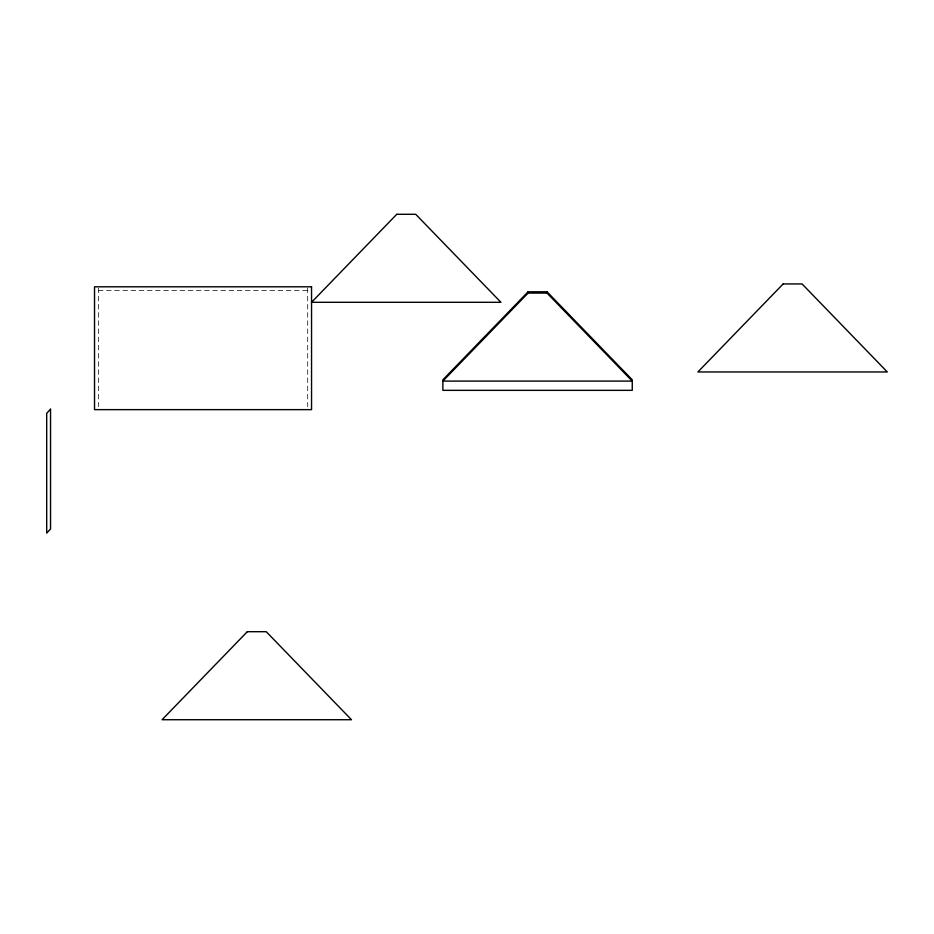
<?xml version="1.0" encoding="UTF-8"?>
<svg xmlns="http://www.w3.org/2000/svg" width="934" height="934" viewBox="0 0 934 934"><rect width="100%" height="100%" fill="white"/><g stroke="black" fill="none" stroke-linecap="round" stroke-linejoin="round"><path stroke-width="0.7" stroke-dasharray="4.67 3.5" d="M98.35 290.637L307.706 290.637M307.706 288.069L307.706 406.745M98.35 288.069L98.35 406.745"/><path stroke-width="1.4" d="M528.095 291.793L442.868 379.823L442.868 390.342L632.26 390.342L632.26 379.823L547.032 291.793L528.095 291.793L528.095 293.078L442.868 381.095L632.26 381.095L547.032 293.078L547.032 291.793M528.095 293.078L547.032 293.078M50.541 409.209L46.7 413.307L46.7 533.081L50.541 528.983L50.541 409.209M396.763 214.283L311.547 302.301L500.928 302.301L415.712 214.283L396.763 214.283M247.3 631.699L162.072 719.717L351.464 719.717L266.237 631.699L247.3 631.699M783.136 283.948L697.908 371.966L887.3 371.966L802.072 283.948L783.136 283.948M311.547 286.796L94.521 286.796L94.521 409.641L311.547 409.641L311.547 286.796"/></g></svg>
